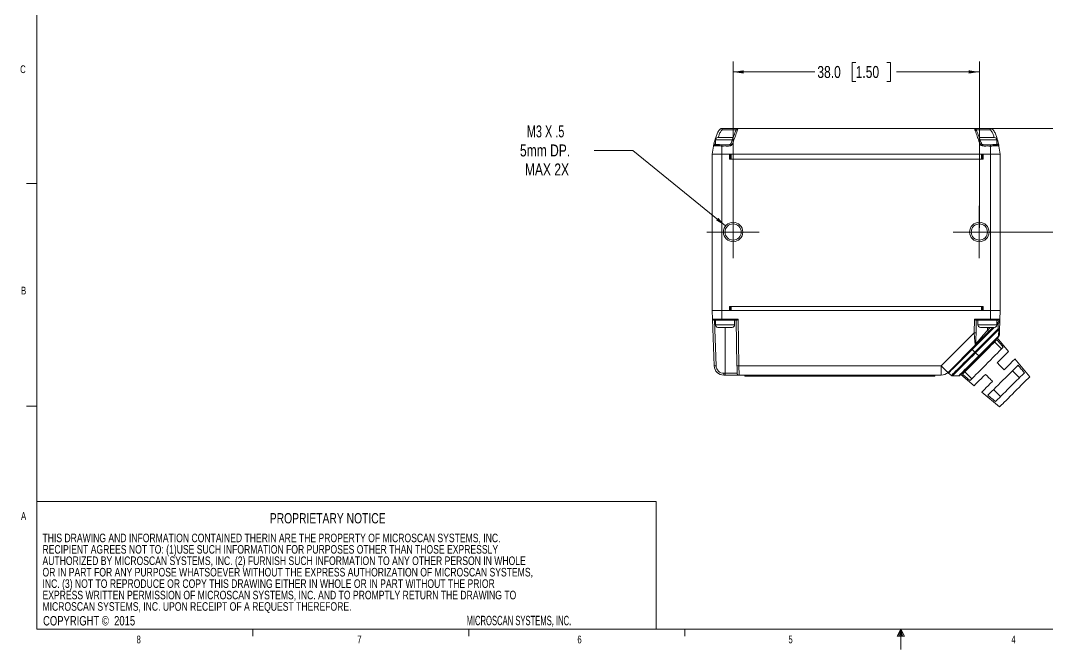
# Model space of a CAD drawing. Header units: millimetres. Extents: x 7 to 553, y 4 to 429.
# Drawn here: x 8.3 to 325.3, y 4.1 to 198.4 of the extents above; entities that cross this region are included whole.
import ezdxf

# ---------------------------------------------------------------- set-up
doc = ezdxf.new("R2010")
doc.units = ezdxf.units.MM
doc.styles.add('SLDTEXTSTYLE0', font='TXT', dxfattribs={"width": 0.75})
doc.styles.add('SLDTEXTSTYLE1', font='TXT', dxfattribs={"width": 0.605})
doc.styles.add('SLDTEXTSTYLE6', font='TXT', dxfattribs={"width": 0.678571})
doc.dimstyles.new('SLDDIMSTYLE1', dxfattribs={"dimtxt": 3.704167, "dimasz": 3.302, "dimexe": 0, "dimexo": 0.0625, "dimgap": 0.926042, "dimtad": 0, "dimtih": 1, "dimtoh": 1, "dimdec": 1, "dimlfac": 0.5, "dimrnd": 1e-09, "dimzin": 4, "dimdsep": 46, "dimtxsty": 'SLDTEXTSTYLE0', "dimsah": 1, "dimcen": 0.09, "dimadec": 0, "dimazin": 1, "dimtfac": 1, "dimtdec": 1, "dimtofl": 0, "dimtmove": 0, "dimatfit": 3, "dimfxl": 1, "dimfrac": 2, "dimtolj": 1, "dimtzin": 12, "dimarcsym": 0})
doc.dimstyles.new('SLDDIMSTYLE2', dxfattribs={"dimtxt": 3.704167, "dimasz": 3.302, "dimexe": 0, "dimexo": 0.0625, "dimgap": 0.926042, "dimtad": 0, "dimtih": 1, "dimtoh": 1, "dimlfac": 0.5, "dimrnd": 1e-09, "dimzin": 12, "dimdsep": 46, "dimtxsty": 'SLDTEXTSTYLE0', "dimsah": 1, "dimcen": 0, "dimadec": 0, "dimazin": 3, "dimtfac": 1, "dimtofl": 0, "dimtmove": 0, "dimatfit": 3, "dimfxl": 1, "dimfrac": 2, "dimtolj": 1, "dimtzin": 12, "dimarcsym": 0})

# ---------------------------------------------------------------- blocks, each defined once
blk = doc.blocks.new('SW_NOTE_0')
at = {"color": 0, "linetype": 'Continuous', "lineweight": 0, "char_height": 2.6458, "attachment_point": 1, "style": 'SLDTEXTSTYLE0'}
for s, insert in [('THIS DRAWING AND INFORMATION CONTAINED THERIN ARE THE PROPERTY OF MICROSCAN SYSTEMS, INC.', (0, 3.41)), ('RECIPIENT AGREES NOT TO: (1)USE SUCH INFORMATION FOR PURPOSES OTHER THAN THOSE EXPRESSLY', (0, -0.12)), ('AUTHORIZED BY MICROSCAN SYSTEMS, INC. (2) FURNISH SUCH INFORMATION TO ANY OTHER PERSON IN WHOLE', (0, -3.64)), ('OR IN PART FOR ANY PURPOSE WHATSOEVER WITHOUT THE EXPRESS AUTHORIZATION OF MICROSCAN SYSTEMS,', (0, -7.17)), ('INC. (3) NOT TO REPRODUCE OR COPY THIS DRAWING EITHER IN WHOLE OR IN PART WITHOUT THE PRIOR', (0, -10.7)), ('EXPRESS WRITTEN PERMISSION OF MICROSCAN SYSTEMS, INC. AND TO PROMPTLY RETURN THE DRAWING TO', (0, -14.23)), ('MICROSCAN SYSTEMS, INC. UPON RECEIPT OF A REQUEST THEREFORE.', (0, -17.76))]:
    blk.add_mtext(s, dxfattribs=dict(at, insert=insert))
blk = doc.blocks.new('_D_4')
at = {"color": 7, "linetype": 'Continuous', "lineweight": 18}
for p, q in [((304.05, 165.04), (345.27, 165.04)), ((342.1, 165.04), (342.1, 151.68)), ((343.47, 150.93), (342.34, 150.93)), ((342.34, 150.93), (342.34, 145.04)), ((350.3, 150.93), (351.43, 150.93)), ((351.43, 150.93), (351.43, 145.04)), ((342.1, 133.04), (342.1, 144.29)), ((342.34, 145.04), (343.47, 145.04)), ((351.43, 145.04), (350.3, 145.04)), ((305.52, 133.04), (345.27, 133.04))]:
    blk.add_line(p, q, dxfattribs=at)
for points in [[(342.1, 165.04), (341.59, 161.74), (342.6, 161.74)], [(342.1, 133.04), (342.6, 136.34), (341.59, 136.34)]]:
    blk.add_solid(points, dxfattribs=at)
at = {"color": 7, "linetype": 'Continuous', "lineweight": 18, "char_height": 3.704, "attachment_point": 1, "style": 'SLDTEXTSTYLE0'}
for s, insert in [('16.0', (331.64, 149.81)), ('.63', (343.47, 149.81))]:
    blk.add_mtext(s, dxfattribs=dict(at, insert=insert))
blk = doc.blocks.new('_D_5')
at = {"color": 7, "linetype": 'Continuous', "lineweight": 18}
for p, q in [((228.25, 134.31), (228.25, 185.66)), ((266.08, 185.43), (264.95, 185.43)), ((264.95, 185.43), (264.95, 179.54)), ((275.66, 185.43), (276.78, 185.43)), ((276.78, 185.43), (276.78, 179.54)), ((304.25, 134.31), (304.25, 185.66)), ((228.25, 182.48), (253.5, 182.48)), ((304.25, 182.48), (278.66, 182.48)), ((264.95, 179.54), (266.08, 179.54)), ((276.78, 179.54), (275.66, 179.54))]:
    blk.add_line(p, q, dxfattribs=at)
for points in [[(228.25, 182.48), (231.55, 181.98), (231.55, 182.99)], [(304.25, 182.48), (300.95, 182.99), (300.95, 181.98)]]:
    blk.add_solid(points, dxfattribs=at)
at = {"color": 7, "linetype": 'Continuous', "lineweight": 18, "char_height": 3.704, "attachment_point": 1, "style": 'SLDTEXTSTYLE0'}
for s, insert in [('38.0', (254.25, 184.32)), ('1.50', (266.08, 184.32))]:
    blk.add_mtext(s, dxfattribs=dict(at, insert=insert))
blk = doc.blocks.new('_D_6')
at = {"color": 7, "linetype": 'Continuous', "lineweight": 18}
for p, q in [((197.28, 158.26), (185.38, 158.26)), ((225.92, 134.94), (197.28, 158.26))]:
    blk.add_line(p, q, dxfattribs=at)
blk.add_solid([(225.92, 134.94), (223.68, 137.42), (223.04, 136.63)], dxfattribs=at)
at = {"color": 7, "linetype": 'Continuous', "lineweight": 18, "char_height": 3.704, "attachment_point": 1}
for s, insert, style in [('M3 X .5', (164.57, 165.98), 'SLDTEXTSTYLE6'), ('5mm DP.', (162.46, 160.09), 'SLDTEXTSTYLE0'), ('MAX 2X', (163.97, 154.21), 'SLDTEXTSTYLE0')]:
    blk.add_mtext(s, dxfattribs=dict(at, insert=insert, style=style))
blk = doc.blocks.new('SW_CENTERMARKSYMBOL_1')
at = {"color": 0, "linetype": 'Continuous', "lineweight": 0}
for p, q in [((0, 5.08), (0, 8.08)), ((0, 0), (0, 5.08)), ((-5.08, 0), (-8.08, 0)), ((0, 0), (-5.08, 0)), ((0, 0), (0, -5.08)), ((0, 0), (5.08, 0)), ((5.08, 0), (8.08, 0)), ((0, -5.08), (0, -8.08))]:
    blk.add_line(p, q, dxfattribs=at)
blk = doc.blocks.new('SW_CENTERMARKSYMBOL_2')
at = {"color": 0, "linetype": 'Continuous', "lineweight": 0}
for p, q in [((0, 5.08), (0, 8.08)), ((0, 0), (0, 5.08)), ((-5.08, 0), (-8.08, 0)), ((0, 0), (-5.08, 0)), ((0, 0), (0, -5.08)), ((0, 0), (5.08, 0)), ((5.08, 0), (8.08, 0)), ((0, -5.08), (0, -8.08))]:
    blk.add_line(p, q, dxfattribs=at)

msp = doc.modelspace()

# ---------------------------------------------------------------- linework, layer by layer
at = {"color": 7, "linetype": 'Continuous', "lineweight": 18}
for p, q in [((13.281, 423.179), (13.281, 10.429)), ((224.798, 165.042), (229.718, 165.042)), ((302.779, 165.042), (229.718, 165.042)), ((302.779, 165.042), (307.698, 165.042)), ((223.564, 162.237), (227.933, 162.237)), ((304.564, 162.237), (308.933, 162.237)), ((222.802, 161.475), (222.802, 160.002)), ((224.805, 160.002), (222.802, 160.002)), ((224.798, 157.042), (224.798, 159.598)), ((224.805, 160.002), (226.426, 160.002)), ((227.272, 160.002), (226.426, 160.002)), ((305.79, 160.002), (305.203, 160.002)), ((306.081, 160.002), (307.692, 160.002)), ((309.695, 160.002), (307.692, 160.002)), ((307.698, 157.042), (307.698, 159.598)), ((309.695, 160.002), (309.695, 161.475)), ((310.305, 159.61), (310.305, 159.61)), ((224.798, 157.042), (221.798, 157.042)), ((221.798, 157.042), (221.798, 108.84)), ((224.798, 157.042), (307.698, 157.042)), ((224.798, 157.042), (224.798, 108.84)), ((224.798, 157.042), (227.098, 157.042)), ((227.098, 155.542), (227.098, 157.042)), ((227.098, 155.542), (305.398, 155.542)), ((227.358, 155.542), (227.358, 157.042)), ((227.361, 155.542), (227.361, 157.042)), ((227.621, 157.042), (227.621, 155.542)), ((227.621, 157.042), (304.876, 157.042)), ((227.621, 155.542), (304.876, 155.542)), ((304.876, 155.542), (304.876, 157.042)), ((305.136, 157.042), (305.136, 155.542)), ((305.138, 155.542), (305.138, 157.042)), ((305.398, 155.542), (305.398, 157.042)), ((305.398, 157.042), (307.698, 157.042)), ((310.698, 157.042), (307.698, 157.042)), ((307.698, 157.042), (307.698, 108.84)), ((310.698, 157.042), (310.698, 108.84)), ((13.281, 148.021), (10.106, 148.021)), ((221.796, 108.829), (221.796, 110.061)), ((221.796, 110.061), (221.798, 110.061)), ((221.799, 108.829), (221.796, 108.829)), ((221.894, 106.091), (221.798, 108.84)), ((224.798, 108.84), (221.798, 108.84)), ((307.698, 108.84), (224.798, 108.84)), ((224.798, 106.091), (224.798, 108.84)), ((227.098, 108.84), (224.798, 108.84)), ((227.098, 108.84), (227.098, 110.061)), ((227.098, 110.061), (305.398, 110.061)), ((227.358, 108.84), (227.358, 110.061)), ((305.133, 110.061), (305.133, 108.84)), ((305.138, 108.84), (305.138, 110.061)), ((305.398, 108.84), (305.398, 110.061)), ((307.698, 108.84), (305.398, 108.84)), ((307.698, 106.091), (307.698, 108.84)), ((310.698, 108.84), (307.698, 108.84)), ((310.699, 108.844), (310.597, 105.933)), ((310.602, 106.091), (310.698, 108.84)), ((221.894, 106.091), (224.798, 106.091)), ((222.396, 91.735), (221.894, 106.091)), ((224.798, 105.84), (222.154, 105.84)), ((222.503, 105.84), (222.995, 91.745)), ((222.802, 105.84), (222.802, 104.366)), ((224.798, 106.091), (229.788, 106.091)), ((224.798, 106.091), (224.798, 105.84)), ((229.304, 105.84), (224.798, 105.84)), ((228.695, 104.366), (228.695, 105.84)), ((229.438, 91.745), (229.192, 105.84)), ((229.788, 106.091), (230.038, 91.735)), ((302.636, 101.916), (302.709, 106.091)), ((302.709, 106.091), (307.698, 106.091)), ((307.698, 105.84), (303.193, 105.84)), ((303.305, 105.84), (303.236, 101.926)), ((303.802, 105.84), (303.802, 104.366)), ((307.698, 106.091), (310.602, 106.091)), ((307.698, 105.84), (307.698, 106.091)), ((310.343, 105.84), (307.698, 105.84)), ((309.695, 104.366), (309.695, 105.84)), ((310.517, 105.659), (309.695, 104.836)), ((310.031, 103.143), (310.09, 104.832)), ((310.567, 105.072), (310.5, 103.157)), ((227.933, 103.604), (223.564, 103.604)), ((292.456, 91.735), (302.636, 101.916)), ((302.863, 95.975), (310.031, 103.143)), ((310.251, 102.924), (303.082, 95.756)), ((308.933, 103.604), (304.564, 103.604)), ((308.463, 103.604), (307.173, 102.314)), ((310.18, 100.918), (310.251, 102.924)), ((310.5, 103.157), (310.43, 101.151)), ((304.05, 94.788), (310.18, 100.918)), ((310.284, 100.815), (304.154, 94.685)), ((311.125, 96.938), (308.975, 99.088)), ((313.263, 96.191), (309.794, 100.325)), ((303.002, 98.143), (294.577, 89.718)), ((302.863, 95.975), (302.048, 96.79)), ((303.082, 95.756), (304.05, 94.788)), ((319.818, 88.378), (315.229, 93.847)), ((225.394, 89.429), (225.748, 89.429)), ((225.394, 88.84), (225.394, 89.429)), ((225.748, 88.84), (225.394, 88.84)), ((225.748, 88.84), (225.748, 89.429)), ((225.748, 89.429), (229.479, 89.429)), ((230.079, 88.84), (225.748, 88.84)), ((230.038, 91.735), (292.456, 91.735)), ((292.456, 88.84), (230.079, 88.84)), ((231.894, 88.586), (231.894, 88.84)), ((233.894, 88.84), (233.894, 88.586)), ((288.472, 88.586), (288.472, 88.84)), ((290.472, 88.84), (290.472, 88.586)), ((292.456, 91.735), (292.456, 88.84)), ((294.762, 89.503), (295.648, 88.76)), ((298.514, 89.045), (302.648, 85.576)), ((299.751, 89.863), (301.9, 87.713)), ((316.607, 88.041), (314.458, 90.19)), ((233.894, 88.586), (231.894, 88.586)), ((288.472, 88.586), (233.894, 88.586)), ((290.472, 88.586), (288.472, 88.586)), ((295.969, 88.643), (297.905, 88.643)), ((304.992, 83.609), (310.461, 79.02)), ((308.648, 84.381), (310.798, 82.231)), ((13.281, 79.238), (10.106, 79.238)), ((204.532, 49.873), (13.281, 49.873)), ((204.532, 49.873), (204.532, 10.429)), ((546.681, 10.429), (13.281, 10.429)), ((79.956, 10.429), (79.956, 8.275)), ((146.631, 10.429), (146.631, 8.275)), ((213.306, 10.429), (213.306, 8.275)), ((279.981, 10.429), (278.915, 8.255)), ((279.981, 10.429), (279.122, 8.255)), ((279.981, 10.429), (279.617, 8.255)), ((279.981, 10.429), (279.981, 4.138)), ((279.981, 10.429), (281.102, 8.255)), ((279.981, 10.429), (280.567, 8.255)), ((279.981, 10.429), (280.31, 8.255)), ((278.915, 8.255), (281.102, 8.255))]:
    msp.add_line(p, q, dxfattribs=at)
at = {"color": 8, "linetype": 'Continuous', "lineweight": 18}
for p, q in [((229.329, 164.585), (224.914, 164.585)), ((307.582, 164.585), (303.167, 164.585)), ((228.05, 161.475), (222.802, 161.475)), ((309.695, 161.475), (304.466, 161.475)), ((227.618, 110.061), (227.618, 108.84)), ((304.873, 108.84), (304.873, 110.061)), ((309.695, 105.674), (309.86, 105.84)), ((310.09, 104.832), (309.695, 104.436)), ((310.597, 105.933), (310.597, 105.932)), ((222.802, 104.366), (228.695, 104.366)), ((225.748, 89.429), (225.748, 103.604)), ((308.863, 103.604), (302.048, 96.79)), ((303.802, 104.366), (309.695, 104.366)), ((306.748, 102.728), (306.748, 103.604)), ((306.748, 102.728), (307.625, 103.604))]:
    msp.add_line(p, q, dxfattribs=at)
at = {"color": 7, "linetype": 'Continuous', "lineweight": 18, "flags": 128}
for points in [[(309.89, 105.032), (309.894, 105.028), (309.906, 105.016), (309.925, 104.997), (309.95, 104.972), (309.981, 104.941), (310.015, 104.907), (310.052, 104.87), (310.09, 104.832)], [(310.567, 105.072), (310.568, 105.085), (310.569, 105.126), (310.571, 105.191), (310.574, 105.279), (310.578, 105.388), (310.582, 105.512), (310.587, 105.647), (310.592, 105.789), (310.597, 105.933)], [(310.602, 106.091), (310.6, 106.017), (310.598, 105.954), (310.596, 105.903), (310.595, 105.865), (310.594, 105.841), (310.593, 105.833)], [(307.173, 102.314), (306.452, 101.593), (305.752, 100.893), (305.093, 100.234), (304.497, 99.638), (303.981, 99.123), (303.563, 98.704), (303.255, 98.396), (303.066, 98.207), (303.002, 98.143)], [(303.236, 101.926), (303.225, 101.264), (303.214, 100.631), (303.204, 100.048), (303.195, 99.539), (303.187, 99.121), (303.182, 98.812), (303.179, 98.621), (303.178, 98.557)], [(310.251, 102.924), (310.228, 102.947), (310.203, 102.971), (310.177, 102.997), (310.15, 103.025), (310.121, 103.053), (310.092, 103.083), (310.062, 103.113), (310.031, 103.143)], [(299.036, 89.148), (299.335, 89.447), (299.73, 89.842), (300.213, 90.325), (300.776, 90.888), (301.407, 91.52), (302.095, 92.208), (302.827, 92.939), (303.587, 93.7), (304.363, 94.475), (305.139, 95.251), (305.899, 96.012), (306.631, 96.743), (307.319, 97.431), (307.95, 98.062), (308.513, 98.625), (308.996, 99.109), (309.391, 99.504), (309.69, 99.802)], [(309.69, 99.802), (310.751, 98.526), (311.641, 97.454)], [(310.18, 100.918), (310.204, 100.895), (310.224, 100.875), (310.242, 100.857), (310.257, 100.842), (310.269, 100.83), (310.277, 100.822), (310.282, 100.817), (310.284, 100.815)], [(311.641, 97.454), (311.327, 97.14), (310.912, 96.725), (310.404, 96.218), (309.815, 95.628), (309.156, 94.969), (308.442, 94.255), (307.686, 93.5), (306.907, 92.72), (306.119, 91.932), (305.339, 91.152), (304.584, 90.397), (303.869, 89.682), (303.21, 89.023), (302.621, 88.434), (302.113, 87.926), (301.698, 87.511), (301.384, 87.198)], [(302.048, 96.79), (302.01, 96.828), (301.973, 96.865), (301.939, 96.9), (301.908, 96.93), (301.883, 96.955), (301.864, 96.974), (301.853, 96.986), (301.849, 96.99)], [(302.863, 95.975), (302.894, 95.945), (302.924, 95.915), (302.953, 95.885), (302.982, 95.857), (303.009, 95.829), (303.035, 95.803), (303.06, 95.779), (303.082, 95.756)], [(309.751, 92.679), (310.45, 93.378), (311.097, 94.025), (311.679, 94.607), (312.184, 95.112), (312.601, 95.529), (312.921, 95.85), (313.139, 96.067), (313.249, 96.177), (313.263, 96.191)], [(304.154, 94.685), (303.351, 93.882), (302.563, 93.094), (301.805, 92.336), (301.09, 91.621), (300.433, 90.964), (299.845, 90.376), (299.337, 89.868), (298.919, 89.45), (298.599, 89.129), (298.381, 88.912), (298.272, 88.803), (298.258, 88.789)], [(304.05, 94.788), (304.073, 94.765), (304.094, 94.744), (304.112, 94.726), (304.127, 94.712), (304.139, 94.7), (304.147, 94.691), (304.152, 94.686), (304.154, 94.685)], [(306.895, 82.627), (307.216, 82.949), (307.636, 83.368), (308.143, 83.876), (308.728, 84.461), (309.377, 85.109), (310.074, 85.807), (310.805, 86.538), (311.553, 87.285), (312.301, 88.033), (313.032, 88.764), (313.729, 89.462), (314.378, 90.11), (314.962, 90.695), (315.47, 91.203), (315.89, 91.622), (316.211, 91.944)], [(315.229, 93.847), (315.171, 93.788), (314.996, 93.614), (314.709, 93.327), (314.317, 92.935), (313.829, 92.446), (313.255, 91.873), (312.609, 91.227), (311.906, 90.524)], [(229.479, 89.429), (229.478, 89.473), (229.476, 89.604), (229.472, 89.816), (229.467, 90.103), (229.461, 90.453), (229.454, 90.853), (229.446, 91.289), (229.438, 91.745)], [(230.038, 91.735), (230.046, 91.165), (230.054, 90.619), (230.061, 90.119), (230.067, 89.682), (230.072, 89.324), (230.075, 89.058), (230.078, 88.895), (230.079, 88.84)], [(302.648, 85.576), (302.662, 85.59), (302.771, 85.7), (302.989, 85.917), (303.309, 86.237), (303.726, 86.654), (304.231, 87.159), (304.813, 87.741), (305.46, 88.388), (306.159, 89.087)], [(318.159, 89.592), (317.844, 89.277), (317.438, 88.872), (316.95, 88.384), (316.391, 87.824), (315.772, 87.206), (315.108, 86.542), (314.413, 85.847), (313.703, 85.136), (312.992, 84.425), (312.297, 83.73), (311.633, 83.066), (311.014, 82.448), (310.455, 81.888), (309.967, 81.4), (309.561, 80.994), (309.246, 80.68)], [(308.314, 86.932), (307.611, 86.229), (306.966, 85.583), (306.392, 85.01), (305.904, 84.521), (305.511, 84.129), (305.225, 83.842), (305.05, 83.668), (304.992, 83.609)], [(319.818, 88.378), (319.805, 88.365), (319.701, 88.261), (319.495, 88.054), (319.191, 87.751), (318.797, 87.357), (318.322, 86.881), (317.775, 86.335), (317.169, 85.729), (316.518, 85.078), (315.837, 84.396), (315.139, 83.699)], [(315.139, 83.699), (314.442, 83.002), (313.76, 82.32), (313.109, 81.669), (312.504, 81.063), (311.957, 80.517), (311.481, 80.041), (311.087, 79.647), (310.784, 79.344), (310.578, 79.138), (310.474, 79.033), (310.461, 79.02)]]:
    msp.add_lwpolyline(points, dxfattribs=at)
at = {"color": 8, "linetype": 'Continuous', "lineweight": 18, "flags": 128}
for points in [[(302.048, 96.79), (301.17, 95.912), (300.305, 95.046), (299.464, 94.206), (298.662, 93.404), (297.909, 92.651), (297.216, 91.958), (296.594, 91.336), (296.051, 90.793), (295.596, 90.338), (295.235, 89.977), (294.973, 89.715), (294.815, 89.556), (294.762, 89.503)], [(295.648, 88.76), (295.7, 88.812), (295.857, 88.969), (296.116, 89.228), (296.474, 89.586), (296.925, 90.037), (297.462, 90.574), (298.078, 91.19), (298.764, 91.876), (299.51, 92.622), (300.305, 93.416), (301.136, 94.248), (301.993, 95.105), (302.863, 95.975)], [(303.082, 95.756), (302.191, 94.864), (301.313, 93.987), (300.464, 93.137), (299.655, 92.329), (298.901, 91.575), (298.213, 90.887), (297.601, 90.275), (297.076, 89.75), (296.646, 89.32), (296.317, 88.991), (296.095, 88.769), (295.983, 88.657), (295.969, 88.643)], [(297.905, 88.643), (297.957, 88.695), (298.114, 88.852), (298.372, 89.11), (298.728, 89.466), (299.175, 89.913), (299.705, 90.443), (300.309, 91.047), (300.977, 91.715), (301.698, 92.436), (302.46, 93.198), (303.248, 93.986), (304.05, 94.788)]]:
    msp.add_lwpolyline(points, dxfattribs=at)
at = {"color": 7, "linetype": 'Continuous', "lineweight": 18}
for centre, radius in [((228.248, 133.042), 3), ((228.248, 133.042), 2.5), ((304.248, 133.042), 3), ((304.248, 133.042), 2.5)]:
    msp.add_circle(centre, radius, dxfattribs=at)
for centre, radius, start, end in [((224.35, 164.685), 0.573, 350.01089, 38.5101), ((308.147, 164.685), 0.573, 141.4899, 189.98911), ((223.564, 161.475), 0.762, 90, 180), ((227.933, 161.475), 0.762, 63.67721, 90), ((304.564, 161.475), 0.762, 90, 116.32866), ((308.933, 161.475), 0.762, 0, 90), ((257.255, 159.27), 32.458, 178.70886, 179.42147), ((275.201, 159.27), 32.499, 0.57898, 1.29069), ((222.154, 106.1), 0.26, 182, 270), ((310.307, 105.081), 0.26, 358, 135), ((310.343, 106.1), 0.26, 270, 358), ((310.334, 105.843), 0.26, 315, 358), ((223.564, 104.366), 0.762, 180, 270), ((227.933, 104.366), 0.762, 270, 0), ((302.861, 106.223), 4.313, 267.01152, 274.98784), ((304.564, 104.366), 0.762, 180, 270), ((315.308, 111.079), 11.958, 224.29583, 227.13564), ((308.933, 104.366), 0.762, 270, 0), ((310.211, 105.081), 1.946, 264.7107, 278.55459), ((310.207, 103.221), 0.3, 278.3505, 347.57727), ((302.578, 98.567), 0.6, 315, 359), ((310.137, 101.216), 0.3, 278.35034, 347.57744), ((309.93, 101.168), 0.5, 315, 358), ((222.545, 100.337), 8.603, 269.00275, 272.99752), ((225.394, 91.84), 3, 182, 270), ((225.394, 91.829), 2.4, 182, 270), ((229.813, 96.043), 4.314, 265.01225, 272.98839), ((230.079, 89.44), 0.6, 181, 270), ((313.777, 112.039), 29.442, 223.60028, 229.29853), ((292.456, 91.84), 3, 270, 315), ((294.929, 89.702), 0.26, 135, 230), ((297.905, 89.143), 0.5, 270, 315), ((295.969, 89.143), 0.5, 230, 270)]:
    msp.add_arc(centre, radius, start, end, dxfattribs=at)
for centre, major_axis, ratio, start_param, end_param in [((224.077, 155.732), (0.772, 9.308), 0.2565859, 1.1637892, 1.4509182), ((308.42, 155.732), (-0.772, 9.308), 0.2565859, 4.8322671, 5.1193961), ((310.058, 104.832), (0.509, 0.24), 0.0244806, 4.7635639, 6.2705753), ((310.351, 106.341), (-0.166, 0.682), 0.0039057, 2.3321949, 3.1439661), ((302.638, 102.022), (-0.364, 3.879), 0.0029277, 1.5979019, 3.1440181)]:
    msp.add_ellipse(centre, major_axis=major_axis, ratio=ratio, start_param=start_param, end_param=end_param, dxfattribs=at)
for points, knots in [([(222.284, 160.062), (222.291, 160.092), (222.448, 160.825), (222.741, 161.94), (223.257, 163.372), (223.708, 164.218), (224.142, 164.74), (224.422, 164.945), (224.634, 165.03), (224.748, 165.038), (224.798, 165.042)], [0, 0, 0, 0, 0.0159857, 0.4005244, 0.6027563, 0.8038201, 0.8886488, 0.9439067, 0.9753307, 1, 1, 1, 1]), ([(229.696, 165.003), (229.658, 165.002), (229.57, 164.999), (229.449, 164.943), (229.344, 164.863), (229.263, 164.766), (229.189, 164.638), (229.111, 164.448), (228.985, 164.125), (228.8, 163.607), (228.538, 162.88), (228.178, 161.916), (227.833, 160.976), (227.567, 160.368), (227.473, 160.155)], [0, 0, 0, 0, 0.0196465, 0.0447611, 0.067403, 0.0894732, 0.1152777, 0.1571641, 0.227293, 0.3288453, 0.4724151, 0.6547495, 0.8790822, 1, 1, 1, 1]), ([(229.718, 165.042), (229.716, 165.04), (229.711, 165.036), (229.694, 164.975), (229.654, 164.839), (229.553, 164.516), (229.352, 163.901), (228.992, 162.837), (228.532, 161.54), (228.119, 160.535), (227.925, 160.062)], [0, 0, 0, 0, 0.0139599, 0.0573806, 0.0853492, 0.1407427, 0.2939897, 0.4531968, 0.7431987, 1, 1, 1, 1]), ([(304.572, 160.062), (304.378, 160.535), (303.965, 161.54), (303.508, 162.829), (303.147, 163.893), (302.946, 164.509), (302.843, 164.839), (302.803, 164.975), (302.786, 165.036), (302.78, 165.04), (302.779, 165.042)], [0, 0, 0, 0, 0.25680544, 0.54681197, 0.70133396, 0.859255, 0.91464942, 0.9426185, 0.98603991, 1, 1, 1, 1]), ([(305.022, 160.154), (304.931, 160.363), (304.652, 161.006), (304.291, 161.99), (303.91, 163.014), (303.634, 163.785), (303.433, 164.327), (303.318, 164.628), (303.205, 164.813), (303.074, 164.93), (302.93, 165.001), (302.827, 165.003), (302.781, 165.004)], [0, 0, 0, 0, 0.1179737, 0.3632352, 0.5507774, 0.7014056, 0.8193406, 0.8842656, 0.9192815, 0.947744, 0.9764958, 1, 1, 1, 1]), ([(307.698, 165.042), (307.749, 165.038), (307.863, 165.03), (308.075, 164.945), (308.355, 164.74), (308.789, 164.218), (309.24, 163.372), (309.756, 161.94), (310.049, 160.825), (310.206, 160.092), (310.212, 160.062)], [0, 0, 0, 0, 0.0246693, 0.0560933, 0.1113507, 0.1961798, 0.3972433, 0.5994755, 0.9840143, 1, 1, 1, 1]), ([(222.192, 159.61), (222.188, 159.59), (222.183, 159.562), (222.202, 159.663), (222.207, 159.688)], [0, 0, 0, 0, 0.7504107, 1, 1, 1, 1]), ([(224.798, 159.598), (224.72, 159.6), (224.395, 159.606), (223.792, 159.643), (223.071, 159.679), (222.501, 159.665), (222.225, 159.615), (222.199, 159.603), (222.19, 159.598)], [0, 0, 0, 0, 0.0577467, 0.2396659, 0.4517588, 0.669812, 0.8878113, 1, 1, 1, 1]), ([(224.739, 160.007), (224.669, 160.008), (224.436, 160.011), (224.038, 160.044), (223.565, 160.073), (223.134, 160.078), (222.78, 160.047), (222.606, 160.009), (222.496, 159.971), (222.422, 159.933), (222.343, 159.876), (222.262, 159.784), (222.204, 159.684), (222.198, 159.615), (222.196, 159.598)], [0, 0, 0, 0, 0.0565219, 0.1880034, 0.3353792, 0.4912437, 0.649174, 0.8068823, 0.8582657, 0.8851439, 0.9092826, 0.9434078, 0.9862452, 1, 1, 1, 1]), ([(222.207, 159.688), (222.215, 159.725), (222.226, 159.782), (222.254, 159.919), (222.275, 160.017), (222.284, 160.062)], [0, 0, 0, 0, 0.4856344, 0.7604509, 1, 1, 1, 1]), ([(222.284, 160.062), (222.293, 160.081), (222.31, 160.119), (222.392, 160.158), (222.505, 160.179), (222.644, 160.178), (222.749, 160.168), (222.8, 160.155), (222.802, 160.154)], [0, 0, 0, 0, 0.1981813, 0.3963618, 0.5945438, 0.7927245, 0.9909042, 1, 1, 1, 1]), ([(227.404, 159.687), (227.34, 159.67), (227.044, 159.595), (226.488, 159.594), (225.686, 159.623), (225.12, 159.607), (224.798, 159.598)], [0, 0, 0, 0, 0.0755449, 0.3507689, 0.6313601, 1, 1, 1, 1]), ([(227.263, 160.074), (227.203, 160.058), (227.003, 160.003), (226.714, 159.999), (226.49, 160.004), (226.413, 160.006)], [0, 0, 0, 0, 0.2149586, 0.7292184, 1, 1, 1, 1]), ([(227.472, 160.166), (227.465, 160.16), (227.451, 160.148), (227.425, 160.128), (227.399, 160.11), (227.344, 160.088), (227.299, 160.077), (227.263, 160.069)], [0, 0, 0, 0, 0.169548, 0.3041939, 0.4262555, 0.5486513, 1, 1, 1, 1]), ([(227.925, 160.062), (227.899, 160.017), (227.842, 159.919), (227.664, 159.782), (227.505, 159.724), (227.404, 159.687)], [0, 0, 0, 0, 0.2396843, 0.5143402, 1, 1, 1, 1]), ([(227.469, 160.157), (227.474, 160.164), (227.486, 160.179), (227.555, 160.178), (227.657, 160.157), (227.785, 160.118), (227.878, 160.081), (227.925, 160.062)], [0, 0, 0, 0, 0.1827356, 0.3870541, 0.5913695, 0.7956857, 1, 1, 1, 1]), ([(305.028, 160.157), (305.022, 160.164), (305.01, 160.179), (304.942, 160.178), (304.84, 160.157), (304.712, 160.118), (304.619, 160.081), (304.572, 160.062)], [0, 0, 0, 0, 0.18136071, 0.38602126, 0.59068097, 0.79534146, 1, 1, 1, 1]), ([(305.09, 159.687), (304.989, 159.724), (304.832, 159.782), (304.654, 159.919), (304.598, 160.017), (304.572, 160.062)], [0, 0, 0, 0, 0.4857747, 0.7602769, 1, 1, 1, 1]), ([(305.232, 160.069), (305.196, 160.078), (305.151, 160.089), (305.098, 160.111), (305.071, 160.128), (305.046, 160.148), (305.032, 160.16), (305.025, 160.166)], [0, 0, 0, 0, 0.4514326, 0.573788, 0.6957971, 0.8304027, 1, 1, 1, 1]), ([(307.698, 159.598), (307.675, 159.598), (307.361, 159.595), (306.711, 159.639), (305.859, 159.556), (305.309, 159.65), (305.09, 159.687)], [0, 0, 0, 0, 0.0265476, 0.3611439, 0.7461663, 1, 1, 1, 1]), ([(306.095, 159.997), (306.038, 159.996), (305.801, 159.991), (305.506, 159.99), (305.283, 160.059), (305.233, 160.074)], [0, 0, 0, 0, 0.1950977, 0.8182501, 1, 1, 1, 1]), ([(310.302, 159.612), (310.301, 159.617), (310.298, 159.665), (310.257, 159.744), (310.194, 159.836), (310.125, 159.898), (310.068, 159.936), (310.021, 159.961), (309.964, 159.984), (309.869, 160.013), (309.693, 160.049), (309.353, 160.079), (308.904, 160.072), (308.404, 160.04), (307.987, 160.005), (307.75, 160.006), (307.692, 160.006)], [0, 0, 0, 0, 0.0038407, 0.0388041, 0.0687962, 0.0942546, 0.1147022, 0.1329647, 0.1580889, 0.2145344, 0.340642, 0.5040531, 0.6597049, 0.8102776, 0.953469, 1, 1, 1, 1]), ([(310.307, 159.598), (310.3, 159.602), (310.278, 159.613), (310.024, 159.662), (309.496, 159.679), (308.826, 159.651), (308.216, 159.61), (307.828, 159.601), (307.698, 159.598)], [0, 0, 0, 0, 0.0984441, 0.3164245, 0.5344402, 0.7147916, 0.9043236, 1, 1, 1, 1]), ([(310.212, 160.062), (310.204, 160.081), (310.186, 160.119), (310.105, 160.158), (309.992, 160.179), (309.853, 160.179), (309.728, 160.165), (309.657, 160.145), (309.635, 160.139)], [0, 0, 0, 0, 0.18335387, 0.36670928, 0.55006042, 0.73341377, 0.91676615, 1, 1, 1, 1]), ([(310.212, 160.062), (310.222, 160.017), (310.243, 159.919), (310.271, 159.783), (310.282, 159.725), (310.289, 159.688)], [0, 0, 0, 0, 0.2395391, 0.5143234, 1, 1, 1, 1]), ([(310.289, 159.688), (310.292, 159.677), (310.305, 159.609), (310.306, 159.603), (310.307, 159.598)], [0, 0, 0, 0, 0.1668403, 1, 1, 1, 1]), ([(310.307, 159.601), (310.307, 159.6), (310.307, 159.598), (310.306, 159.603), (310.305, 159.609), (310.305, 159.61), (310.305, 159.61)], [0, 0, 0, 0, 0.0103494, 0.14585632, 0.72763031, 1, 1, 1, 1]), ([(310.305, 159.61), (310.305, 159.609), (310.305, 159.607), (310.306, 159.604), (310.307, 159.601), (310.307, 159.601), (310.307, 159.601)], [0, 0, 0, 0, 0.1030559, 0.2690495, 0.543441, 1, 1, 1, 1]), ([(229.788, 106.091), (229.786, 106.089), (229.768, 106.077), (229.68, 106.019), (229.545, 105.933), (229.398, 105.854), (229.332, 105.844), (229.304, 105.84)], [0, 0, 0, 0, 0.0110345, 0.1030643, 0.5026564, 0.7896229, 1, 1, 1, 1]), ([(303.193, 105.84), (303.165, 105.844), (303.099, 105.854), (302.952, 105.933), (302.817, 106.019), (302.729, 106.077), (302.711, 106.089), (302.709, 106.091)], [0, 0, 0, 0, 0.2103771, 0.4973436, 0.8969357, 0.9889655, 1, 1, 1, 1]), ([(303.178, 98.557), (303.195, 98.577), (303.23, 98.618), (303.531, 98.969), (303.992, 99.506), (304.563, 100.172), (305.184, 100.897), (305.919, 101.756), (306.469, 102.401), (306.748, 102.728)], [0, 0, 0, 0, 0.1091912, 0.219334, 0.3900909, 0.5156503, 0.6446529, 0.8199088, 1, 1, 1, 1]), ([(311.906, 90.524), (311.566, 90.865), (310.847, 91.583), (310.129, 92.302), (309.751, 92.679)], [0, 0, 0, 0, 0.4745824, 1, 1, 1, 1]), ([(316.211, 91.944), (316.545, 91.541), (317.195, 90.757), (317.844, 89.973), (318.159, 89.592)], [0, 0, 0, 0, 0.5143435, 1, 1, 1, 1]), ([(301.384, 87.198), (301.027, 87.494), (300.244, 88.144), (299.462, 88.795), (299.036, 89.148)], [0, 0, 0, 0, 0.4563148, 1, 1, 1, 1]), ([(306.159, 89.087), (306.537, 88.71), (307.255, 87.991), (307.973, 87.273), (308.314, 86.932)], [0, 0, 0, 0, 0.5254177, 1, 1, 1, 1]), ([(309.246, 80.68), (308.866, 80.995), (308.081, 81.644), (307.298, 82.293), (306.895, 82.627)], [0, 0, 0, 0, 0.4856563, 1, 1, 1, 1])]:
    msp.add_open_spline(points, degree=3, knots=knots, dxfattribs=at)
at = {"color": 8, "linetype": 'Continuous', "lineweight": 18}
for points, knots in [([(224.914, 164.585), (224.904, 164.584), (224.872, 164.581), (224.787, 164.538), (224.628, 164.399), (224.31, 163.952), (223.966, 163.209), (223.774, 162.552), (223.682, 162.237)], [0, 0, 0, 0, 0.0113443, 0.035253, 0.1027669, 0.2412595, 0.63536, 1, 1, 1, 1]), ([(308.815, 162.237), (308.723, 162.552), (308.531, 163.209), (308.187, 163.952), (307.869, 164.399), (307.71, 164.538), (307.625, 164.581), (307.593, 164.584), (307.582, 164.585)], [0, 0, 0, 0, 0.36464008, 0.75874126, 0.89723316, 0.9647471, 0.98865699, 1, 1, 1, 1]), ([(227.404, 159.687), (227.393, 159.723), (227.37, 159.797), (227.338, 159.894), (227.31, 159.974), (227.287, 160.032), (227.271, 160.066), (227.266, 160.067), (227.264, 160.067)], [0, 0, 0, 0, 0.1714207, 0.3428351, 0.5142529, 0.6856731, 0.8570898, 1, 1, 1, 1]), ([(305.231, 160.068), (305.229, 160.067), (305.224, 160.066), (305.208, 160.033), (305.185, 159.975), (305.156, 159.895), (305.124, 159.798), (305.101, 159.724), (305.09, 159.687)], [0, 0, 0, 0, 0.1420875, 0.3136706, 0.4852526, 0.6568332, 0.8284157, 1, 1, 1, 1])]:
    msp.add_open_spline(points, degree=3, knots=knots, dxfattribs=at)

# ---------------------------------------------------------------- block references
at = {"color": 7, "linetype": 'Continuous', "lineweight": 0}
for name, p in [('SW_CENTERMARKSYMBOL_2', (228.248, 133.042)), ('SW_CENTERMARKSYMBOL_1', (304.248, 133.042)), ('SW_NOTE_0', (15.054, 36.497))]:
    msp.add_blockref(name, p, dxfattribs=at)

# ---------------------------------------------------------------- texts
at = {"color": 7, "linetype": 'Continuous', "lineweight": 0, "attachment_point": 1}
for s, insert, char_height, style in [('C', (8.159, 184.513), 2.381, 'SLDTEXTSTYLE0'), ('B', (8.44, 116.151), 2.381, 'SLDTEXTSTYLE0'), ('A', (8.429, 46.541), 2.381, 'SLDTEXTSTYLE0'), ('PROPRIETARY NOTICE', (85.225, 46.244), 3.175, 'SLDTEXTSTYLE0'), ('COPYRIGHT ©  2015', (15.228, 14.46), 2.91042, 'SLDTEXTSTYLE0'), ('MICROSCAN SYSTEMS, INC.', (145.958, 14.53), 2.91042, 'SLDTEXTSTYLE1'), ('8', (44.088, 8.413), 2.381, 'SLDTEXTSTYLE0'), ('7', (112.229, 8.427), 2.381, 'SLDTEXTSTYLE0'), ('6', (180.171, 8.413), 2.381, 'SLDTEXTSTYLE0'), ('5', (245.315, 8.433), 2.381, 'SLDTEXTSTYLE0'), ('4', (314.146, 8.433), 2.381, 'SLDTEXTSTYLE0')]:
    msp.add_mtext(s, dxfattribs=dict(at, insert=insert, char_height=char_height, style=style))

# ---------------------------------------------------------------- dimensions: what is measured, and where the dimension line sits
at = {"color": 7, "linetype": 'Continuous', "lineweight": 18}
dim = msp.add_linear_dim(base=(304.248, 182.485), p1=(228.248, 133.042), p2=(304.248, 133.042), dimstyle='SLDDIMSTYLE1', dxfattribs=at)
dim.commit()
dim.dimension.update_dxf_attribs({"geometry": '_D_5', "text_midpoint": (266.081, 182.485), "dimtype": 160})
dim = msp.add_diameter_dim_2p(p1=(230.575, 131.147), p2=(225.922, 134.936), text='M3 X .5\\P5mm DP.\\PMAX 2X', dimstyle='SLDDIMSTYLE2', override={"dimpost": '<>'}, dxfattribs=at)
dim.commit()
dim.dimension.update_dxf_attribs({"geometry": '_D_6', "text_midpoint": (173.125, 158.262), "dimtype": 163})
dim = msp.add_linear_dim(base=(342.097, 133.042), p1=(302.779, 165.042), p2=(304.248, 133.042), angle=90, dimstyle='SLDDIMSTYLE1', dxfattribs=at)
dim.commit()
dim.dimension.update_dxf_attribs({"geometry": '_D_4', "text_midpoint": (342.097, 147.983), "dimtype": 160})

doc.saveas('drawing.dxf')
